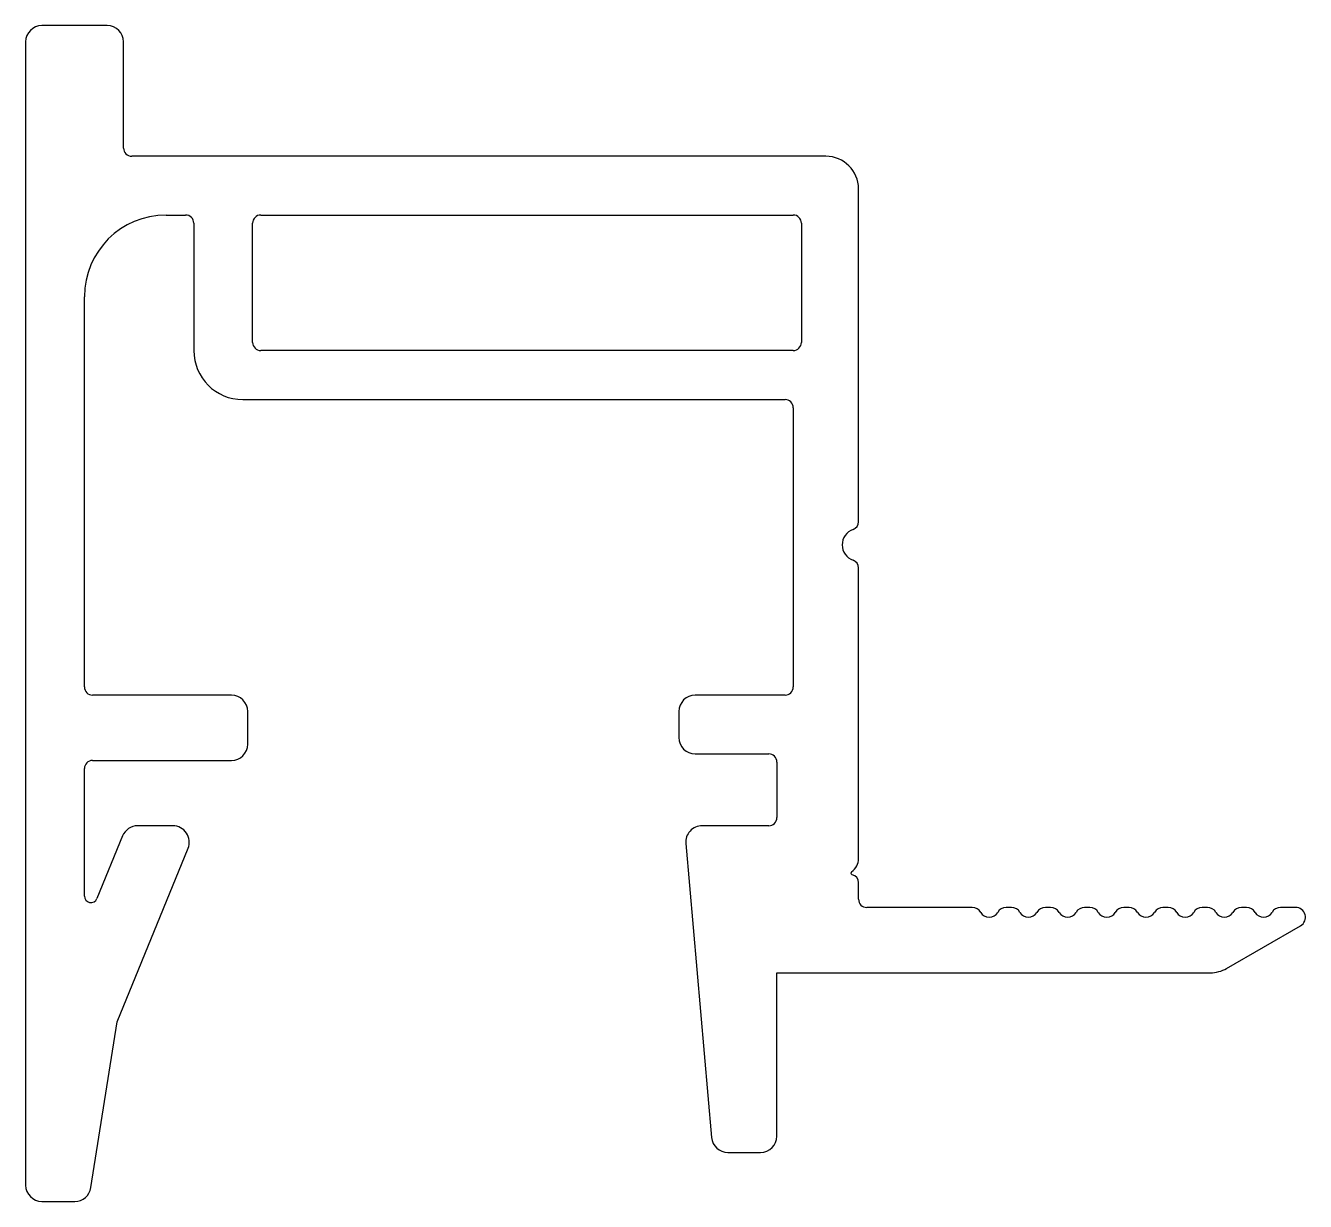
# Model space of a CAD drawing. Extents: x 960.7 to 999.9, y 497.1 to 533.1.
import ezdxf

# ---------------------------------------------------------------- set-up
doc = ezdxf.new("R2010")
doc.units = 0
doc.layers.get('0').update_dxf_attribs({"linetype": 'CONTINUOUS'})

msp = doc.modelspace()

# ---------------------------------------------------------------- linework, layer by layer
for p, q in [((963.235, 533.105), (961.235, 533.105)), ((960.735, 532.605), (960.735, 497.605)), ((963.735, 529.355), (963.735, 532.605)), ((985.235, 529.105), (963.985, 529.105)), ((986.235, 517.912), (986.235, 528.105)), ((965.035, 527.305), (965.635, 527.305)), ((965.885, 527.055), (965.885, 523.155)), ((967.685, 523.405), (967.685, 527.055)), ((967.935, 527.305), (984.235, 527.305)), ((984.485, 527.055), (984.485, 523.405)), ((962.535, 512.855), (962.535, 524.805)), ((984.235, 523.155), (967.935, 523.155)), ((967.385, 521.655), (983.985, 521.655)), ((984.235, 521.405), (984.235, 512.855)), ((986.235, 507.605), (986.235, 516.498)), ((967.035, 512.605), (962.785, 512.605)), ((983.985, 512.605), (981.235, 512.605)), ((967.535, 511.105), (967.535, 512.105)), ((980.735, 512.105), (980.735, 511.305)), ((962.785, 510.605), (967.035, 510.605)), ((981.235, 510.805), (983.485, 510.805)), ((983.735, 510.555), (983.735, 508.855)), ((962.535, 506.454), (962.535, 510.355)), ((965.246, 508.605), (964.166, 508.605)), ((983.485, 508.605), (981.446, 508.605)), ((963.703, 508.294), (962.92, 506.378)), ((963.539, 502.605), (965.709, 507.916)), ((980.948, 508.061), (981.735, 499.061)), ((986.235, 506.355), (986.235, 506.862)), ((989.716, 506.105), (986.485, 506.105)), ((990.916, 506.105), (990.755, 506.105)), ((992.116, 506.105), (991.955, 506.105)), ((993.316, 506.105), (993.155, 506.105)), ((994.516, 506.105), (994.355, 506.105)), ((995.716, 506.105), (995.555, 506.105)), ((996.916, 506.105), (996.755, 506.105)), ((998.116, 506.105), (997.955, 506.105)), ((999.616, 506.105), (999.155, 506.105)), ((997.503, 504.239), (999.766, 505.545)), ((983.735, 504.105), (997.003, 504.105)), ((983.735, 499.105), (983.735, 504.105)), ((962.735, 497.526), (963.539, 502.605)), ((982.233, 498.605), (983.235, 498.605)), ((961.235, 497.105), (962.241, 497.105))]:
    msp.add_line(p, q)
for centre, radius, start, end in [((961.235, 532.605), 0.5, 90, 180), ((963.235, 532.605), 0.5, 0, 90), ((963.985, 529.355), 0.25, 180, 270), ((985.235, 528.105), 1, 0, 90), ((965.035, 524.805), 2.5, 90, 180), ((965.635, 527.055), 0.25, 0, 90), ((967.935, 527.055), 0.25, 90, 180), ((984.235, 527.055), 0.25, 360, 90), ((967.385, 523.155), 1.5, 180, 270), ((967.935, 523.405), 0.25, 180, 270), ((984.235, 523.405), 0.25, 270, 0), ((983.985, 521.405), 0.25, 0, 90), ((986.235, 517.205), 0.5, 109.4712, 250.5288), ((985.985, 517.912), 0.25, 289.4712, 0), ((985.985, 516.498), 0.25, 360, 70.5288), ((962.785, 512.855), 0.25, 180, 270), ((967.035, 512.105), 0.5, 0, 90), ((981.235, 512.105), 0.5, 90, 180), ((983.985, 512.855), 0.25, 270, 0), ((981.235, 511.305), 0.5, 180, 270), ((967.035, 511.105), 0.5, 270, 0), ((962.785, 510.355), 0.25, 90, 180), ((983.485, 510.555), 0.25, 0, 90), ((964.166, 508.105), 0.5, 90, 157.7823), ((965.246, 508.105), 0.5, 337.7823, 90), ((981.446, 508.105), 0.5, 90, 185), ((983.485, 508.855), 0.25, 270, 0), ((985.735, 507.605), 0.5, 305.0968, 0), ((986.051, 507.155), 0.05, 125.0968, 257.2464), ((985.985, 506.862), 0.25, 0, 77.2464), ((962.735, 506.454), 0.2, 180, 337.7823), ((986.485, 506.355), 0.25, 180, 270), ((989.716, 505.805), 0.3, 30, 90), ((990.235, 506.105), 0.3, 210, 330), ((990.755, 505.805), 0.3, 90, 150), ((990.916, 505.805), 0.3, 30, 90), ((991.435, 506.105), 0.3, 210, 330), ((991.955, 505.805), 0.3, 90, 150), ((992.116, 505.805), 0.3, 30, 90), ((992.635, 506.105), 0.3, 210, 330), ((993.155, 505.805), 0.3, 90, 150), ((993.316, 505.805), 0.3, 30, 90), ((993.835, 506.105), 0.3, 210, 330), ((994.355, 505.805), 0.3, 90, 150), ((994.516, 505.805), 0.3, 30, 90), ((995.035, 506.105), 0.3, 210, 330), ((995.555, 505.805), 0.3, 90, 150), ((995.716, 505.805), 0.3, 30, 90), ((996.235, 506.105), 0.3, 210, 330), ((996.755, 505.805), 0.3, 90, 150), ((996.916, 505.805), 0.3, 30, 90), ((997.435, 506.105), 0.3, 210, 330), ((997.955, 505.805), 0.3, 90, 150), ((998.116, 505.805), 0.3, 30, 90), ((998.635, 506.105), 0.3, 210, 330), ((999.155, 505.805), 0.3, 90, 150), ((999.616, 505.805), 0.3, 300, 90), ((997.003, 505.105), 1, 270, 300), ((982.233, 499.105), 0.5, 185, 270), ((983.235, 499.105), 0.5, 270, 0), ((961.235, 497.605), 0.5, 180, 270), ((962.241, 497.605), 0.5, 270, 351)]:
    msp.add_arc(centre, radius, start, end)

doc.saveas('drawing.dxf')
